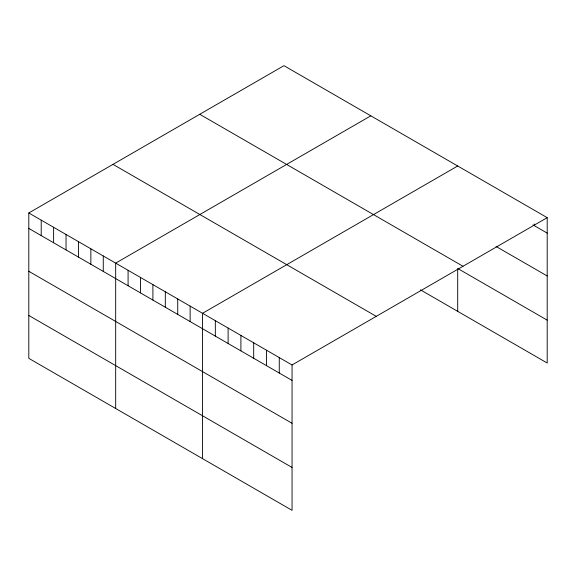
<?xml version="1.0" encoding="UTF-8"?>
<svg xmlns="http://www.w3.org/2000/svg" width="576" height="576" viewBox="0 0 576 576"><rect width="100%" height="100%" fill="white"/><g stroke="black" fill="none" stroke-linecap="round" stroke-linejoin="round"><path stroke-width="0.86" d="M28.8 212.976L292.054 364.968L292.054 510.329L28.8 358.344L28.8 212.976L283.946 65.671L547.2 217.656L547.2 363.024L420.466 289.85M370.822 115.826L115.675 263.131L115.675 408.499M457.697 165.982L202.55 313.294L202.55 458.654M292.054 364.968L547.2 217.656M532.908 224.856L547.2 233.107M496.051 246.449L547.2 275.976M199.75 114.286L463.003 266.27M458.446 268.906L547.2 320.148M112.997 164.369L376.25 316.354M28.8 228.427L292.054 380.412M28.8 271.296L292.054 423.288M28.8 315.468L292.054 467.46M534.413 224.006L534.413 225.727M457.697 268.474L457.697 311.342M279.266 357.581L279.266 373.032M266.479 350.201L266.479 365.652M253.692 342.821L253.692 358.265M240.905 335.434L240.905 350.885M228.118 328.054L228.118 343.505M215.33 320.674L215.33 336.118M190.138 306.122L190.138 321.574M177.725 298.958L177.725 314.41M165.319 291.794L165.319 307.246M152.906 284.63L152.906 300.074M140.494 277.466L140.494 292.91M128.081 270.302L128.081 285.746M103.262 255.967L103.262 271.418M90.85 248.803L90.85 264.254M78.444 241.639L78.444 257.083M66.031 234.475L66.031 249.919M53.618 227.311L53.618 242.755M41.213 220.14L41.213 235.591"/></g></svg>
